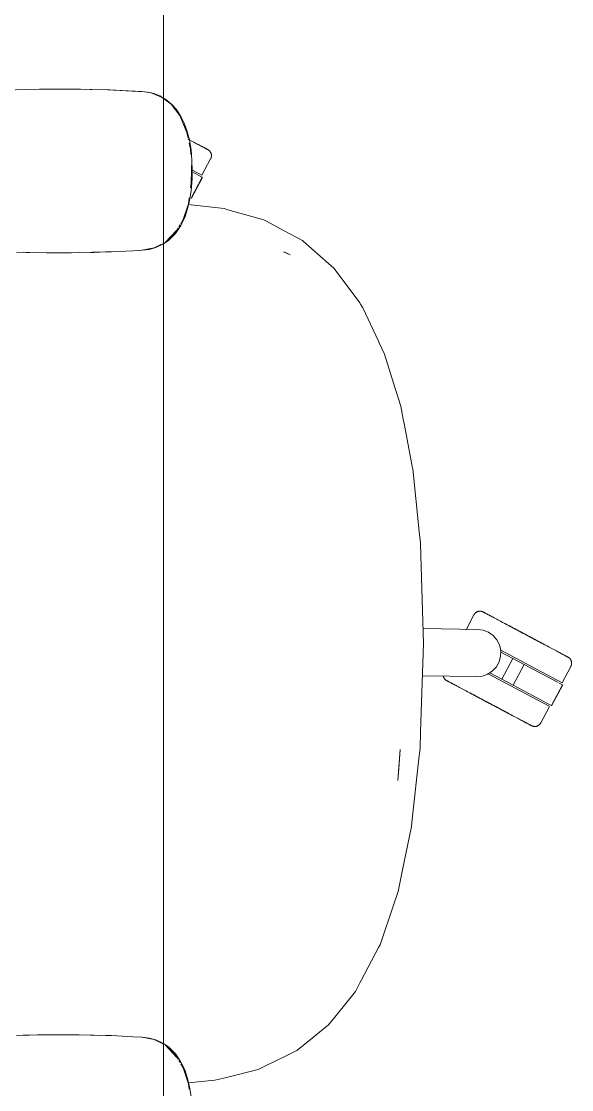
# Model space of a CAD drawing. Header units: millimetres. Extents: x 155927 to 295199, y -4084 to 97293.
# Drawn here: x 220872 to 221198, y 18172 to 18805 of the extents above; entities that cross this region are included whole.
import ezdxf

# ---------------------------------------------------------------- set-up
doc = ezdxf.new("R2010")
doc.units = ezdxf.units.MM
doc.header["$MEASUREMENT"] = 0
doc.layers.add('G-IMPT', color=8, linetype='CONTINUOUS', lineweight=9)
doc.layers.add('I-FURN', color=8, linetype='CONTINUOUS', lineweight=9)

msp = doc.modelspace()

# ---------------------------------------------------------------- linework, layer by layer
at = {"layer": 'G-IMPT'}
for p, q in [((220862.84, 18764.13), (220874.6, 18764.52)), ((220883.01, 18764.68), (220874.6, 18764.52)), ((220883.01, 18764.68), (220893.81, 18764.77)), ((220883.01, 18764.68), (220903.2, 18764.73)), ((220883.01, 18764.68), (220913.03, 18764.57)), ((220913.03, 18764.57), (220893.81, 18764.77)), ((220902.3, 18764.68), (220905.24, 18764.71)), ((220903.2, 18764.73), (220913.03, 18764.57)), ((220903.2, 18764.73), (220924.6, 18764.22)), ((220903.2, 18764.73), (220923.39, 18764.26)), ((220905.24, 18764.71), (220907.15, 18764.64)), ((220913.03, 18764.57), (220924.6, 18764.22)), ((220924.6, 18764.22), (220923.39, 18764.26)), ((220923.39, 18764.26), (220945.17, 18763.18)), ((220923.39, 18764.26), (220943.56, 18763.29)), ((220924.6, 18764.22), (220945.17, 18763.18)), ((220945.17, 18763.18), (220943.56, 18763.29)), ((220945.17, 18763.18), (220946.82, 18762.92)), ((220949.03, 18762.46), (220945.19, 18763.04)), ((220949.21, 18762.48), (220946.82, 18762.92)), ((220949.03, 18762.46), (220955.23, 18760.05)), ((220949.21, 18762.48), (220950.56, 18762.11)), ((220954.2, 18760.72), (220950.56, 18762.11)), ((220954.2, 18760.72), (220956.44, 18759.44)), ((220955.23, 18760.05), (220956.44, 18759.15)), ((220956.44, 18759.44), (220957.63, 18758.76)), ((220956.44, 18759.15), (220960.85, 18755.88)), ((220957.63, 18758.76), (220961.37, 18755.68)), ((220960.85, 18755.88), (220966.07, 18749.09)), ((220964.04, 18752.64), (220961.37, 18755.68)), ((220966.69, 18748.6), (220964.04, 18752.64)), ((220966.07, 18749.09), (220967.91, 18744.7)), ((220966.69, 18748.6), (220968.68, 18744.52)), ((220970.24, 18739.08), (220967.91, 18744.7)), ((220970.26, 18740.19), (220968.68, 18744.52)), ((220970.24, 18739.08), (220970.95, 18735.61)), ((220970.26, 18740.19), (220971.69, 18734.71)), ((220971.51, 18732.86), (220972.28, 18729.11)), ((220972.69, 18728.78), (220971.69, 18734.71)), ((220972.28, 18729.11), (220972.48, 18725.91)), ((220972.69, 18728.78), (220973.26, 18722.63)), ((220973.44, 18716.29), (220973.26, 18722.63)), ((220972.83, 18709.12), (220973.06, 18716.29)), ((220972.87, 18719.4), (220973.06, 18716.29)), ((220973.35, 18711.78), (220973.44, 18716.29)), ((220972.83, 18709.12), (220972.44, 18706.34)), ((220973.35, 18711.78), (220972.77, 18704.47)), ((220971.66, 18697.7), (220972.77, 18704.47)), ((220971.11, 18696.86), (220968.08, 18687.47)), ((220970.68, 18693.78), (220971.66, 18697.7)), ((220970.99, 18696.36), (220992.27, 18693.94)), ((220971.57, 18700.15), (220971.11, 18696.86)), ((220968.94, 18688.69), (220966.73, 18684.05)), ((220970.68, 18693.78), (220968.94, 18688.69)), ((220994.53, 18693.31), (220992.27, 18693.94)), ((220994.53, 18693.31), (221015.87, 18687.3)), ((220965, 18682.32), (220963.11, 18679.17)), ((220963.48, 18679.22), (220965.93, 18682.68)), ((220966.33, 18684.55), (220965.47, 18683.11)), ((220966.73, 18684.05), (220965.93, 18682.68)), ((220968.08, 18687.47), (220966.61, 18685.02)), ((221015.87, 18687.3), (221016.99, 18686.71)), ((221016.99, 18686.71), (221028.22, 18680.69)), ((220964.31, 18681.26), (220957.41, 18673.87)), ((220963.11, 18679.17), (220957.41, 18673.87)), ((220957.41, 18673.87), (220959.82, 18676.1)), ((220960.62, 18676.18), (220959.3, 18675.04)), ((220962.9, 18679.63), (220959.82, 18676.1)), ((220960.62, 18676.18), (220963.48, 18679.22)), ((220964.31, 18681.26), (220963.03, 18679.79)), ((221028.22, 18680.69), (221038.66, 18675.11)), ((220938.12, 18669.01), (220943.79, 18669.29)), ((220950.91, 18670.66), (220943.56, 18669.29)), ((220943.79, 18669.29), (220947.8, 18669.79)), ((220947.8, 18669.79), (220951.75, 18670.85)), ((220954.87, 18672.61), (220950.91, 18670.66)), ((220956.08, 18672.84), (220951.75, 18670.85)), ((220955.17, 18672.76), (220956.44, 18673.39)), ((220956.44, 18673.09), (220959.3, 18675.04)), ((221039.32, 18674.52), (221038.66, 18675.11)), ((221054.11, 18661.51), (221039.32, 18674.52)), ((220881.65, 18667.92), (220869.35, 18668.21)), ((220873.22, 18668.13), (220874.88, 18668.05)), ((220874.88, 18668.05), (220876.96, 18668.05)), ((220881.65, 18667.92), (220887.12, 18667.84)), ((220901.84, 18667.84), (220887.12, 18667.84)), ((220906.35, 18667.89), (220901.84, 18667.84)), ((220906.35, 18667.89), (220922.02, 18668.27)), ((220913.08, 18668.06), (220915.29, 18668.06)), ((220918.62, 18668.21), (220915.29, 18668.06)), ((220922.02, 18668.27), (220925.56, 18668.39)), ((220938.12, 18669.01), (220925.56, 18668.39)), ((221029.06, 18667.68), (221027.47, 18668.46)), ((221031.36, 18666.5), (221027.47, 18668.46)), ((221031.36, 18666.5), (221029.06, 18667.68)), ((221054.11, 18661.51), (221057.37, 18658.64)), ((221058.09, 18657.67), (221057.37, 18658.64)), ((221072.66, 18638.17), (221058.09, 18657.67)), ((221072.66, 18638.17), (221073.12, 18637.4)), ((221073.12, 18637.4), (221074.06, 18635.82)), ((221074.49, 18635.11), (221074.06, 18635.82)), ((221074.49, 18635.11), (221083.75, 18615.47)), ((221083.75, 18615.47), (221084.19, 18614.55)), ((221087.38, 18607.79), (221084.19, 18614.55)), ((221087.38, 18607.79), (221092.7, 18590.52)), ((221092.7, 18590.52), (221096.89, 18576.91)), ((221096.89, 18576.91), (221098.35, 18569.31)), ((221099.05, 18565.64), (221098.35, 18569.31)), ((221099.05, 18565.64), (221103.92, 18540.27)), ((221104.01, 18539.8), (221103.92, 18540.27)), ((221104.01, 18539.8), (221107.83, 18502.81)), ((221107.83, 18502.81), (221108.56, 18495.74)), ((221108.79, 18488.49), (221108.56, 18495.74)), ((221110.4, 18436.32), (221108.79, 18488.49)), ((221108.7, 18384.14), (221110.4, 18436.32)), ((221108.7, 18384.14), (221108.38, 18374.2)), ((221096.5, 18373.66), (221095.25, 18355.38)), ((221096.5, 18373.66), (221095.86, 18362.33)), ((221107.89, 18369.83), (221108.38, 18374.2)), ((221107.89, 18369.83), (221103.77, 18332.38)), ((221095.25, 18355.38), (221095.86, 18362.33)), ((221098.93, 18307.02), (221103.28, 18327.96)), ((221103.28, 18327.96), (221103.77, 18332.38)), ((221098.16, 18303.34), (221095.29, 18289.52)), ((221098.93, 18307.02), (221098.16, 18303.34)), ((221092.78, 18282.08), (221095.29, 18289.52)), ((221092.78, 18282.08), (221084.63, 18257.99)), ((221083.75, 18256.33), (221084.63, 18257.99)), ((221073.46, 18236.82), (221083.75, 18256.33)), ((221070.02, 18230.32), (221072.73, 18235.45)), ((221073.46, 18236.82), (221072.73, 18235.45)), ((221070.02, 18230.32), (221057.81, 18215.18)), ((221054.05, 18210.52), (221057.81, 18215.18)), ((221039.11, 18198.35), (221054.05, 18210.52)), ((220881.65, 18204.66), (220869.35, 18204.36)), ((220873.22, 18204.44), (220874.88, 18204.52)), ((220874.88, 18204.52), (220876.96, 18204.52)), ((220881.65, 18204.66), (220887.12, 18204.73)), ((220901.84, 18204.74), (220887.12, 18204.73)), ((220906.35, 18204.69), (220901.84, 18204.74)), ((220906.35, 18204.69), (220922.02, 18204.31)), ((220913.08, 18204.51), (220915.29, 18204.51)), ((220918.62, 18204.36), (220915.29, 18204.51)), ((220922.02, 18204.31), (220925.56, 18204.18)), ((220938.12, 18203.57), (220925.56, 18204.18)), ((220938.12, 18203.57), (220943.79, 18203.28)), ((220950.91, 18201.91), (220943.56, 18203.28)), ((220943.79, 18203.28), (220947.8, 18202.78)), ((220947.8, 18202.78), (220951.75, 18201.72)), ((220954.87, 18199.96), (220950.91, 18201.91)), ((220956.08, 18199.73), (220951.75, 18201.72)), ((220955.17, 18199.81), (220956.44, 18199.19)), ((220956.44, 18199.48), (220959.3, 18197.53)), ((220963.11, 18193.4), (220957.41, 18198.71)), ((220964.31, 18191.32), (220957.41, 18198.71)), ((220957.41, 18198.71), (220959.82, 18196.47)), ((220960.62, 18196.39), (220959.3, 18197.53)), ((220962.9, 18192.94), (220959.82, 18196.47)), ((220960.62, 18196.39), (220963.48, 18193.35)), ((221035.45, 18195.38), (221028.29, 18191.85)), ((221039.11, 18198.35), (221035.45, 18195.38)), ((220964.31, 18191.32), (220963.03, 18192.79)), ((220965, 18190.25), (220963.11, 18193.4)), ((220963.48, 18193.35), (220965.93, 18189.89)), ((220966.33, 18188.02), (220965.47, 18189.46)), ((220966.73, 18188.52), (220965.93, 18189.89)), ((220968.94, 18183.88), (220966.73, 18188.52)), ((221016.82, 18186.21), (221028.29, 18191.85)), ((220968.08, 18185.1), (220966.61, 18187.55)), ((220971.11, 18175.71), (220968.08, 18185.1)), ((220970.68, 18178.8), (220968.94, 18183.88)), ((221012.46, 18184.06), (220994.52, 18179.65)), ((221016.82, 18186.21), (221012.46, 18184.06)), ((220970.68, 18178.8), (220971.66, 18174.87)), ((220970.98, 18176.33), (220986.85, 18177.77)), ((220971.57, 18172.42), (220971.11, 18175.71)), ((220986.85, 18177.77), (220992.14, 18179.07)), ((220994.52, 18179.65), (220992.14, 18179.07)), ((220971.66, 18174.87), (220972.77, 18168.11))]:
    msp.add_line(p, q, dxfattribs=at)
at = {"layer": 'I-FURN'}
for p, q in [((220956.44, 19874.09), (220956.44, 17874.09)), ((220956.44, 17874.09), (220956.44, 19874.09)), ((220971.92, 18734.59), (220971.09, 18735.03)), ((220972.73, 18734.16), (220971.92, 18734.59)), ((220973.52, 18733.74), (220972.73, 18734.16)), ((220974.28, 18733.33), (220973.52, 18733.74)), ((220975.02, 18732.94), (220974.28, 18733.33)), ((220975.72, 18732.56), (220975.02, 18732.94)), ((220976.4, 18732.2), (220975.72, 18732.56)), ((220977.05, 18731.86), (220976.4, 18732.2)), ((220977.67, 18731.53), (220977.05, 18731.86)), ((220978.25, 18731.22), (220977.67, 18731.53)), ((220977.94, 18731.39), (220978.51, 18731.08)), ((220978.8, 18730.93), (220978.25, 18731.22)), ((220978.51, 18731.08), (220979.04, 18730.8)), ((220979.32, 18730.65), (220978.8, 18730.93)), ((220979.04, 18730.8), (220979.55, 18730.53)), ((220979.8, 18730.4), (220979.32, 18730.65)), ((220979.55, 18730.53), (220980.01, 18730.29)), ((220980.25, 18730.16), (220979.8, 18730.4)), ((220980.01, 18730.29), (220980.44, 18730.06)), ((220980.66, 18729.94), (220980.25, 18730.16)), ((220980.44, 18730.06), (220980.83, 18729.85)), ((220981.03, 18729.74), (220980.66, 18729.94)), ((220980.83, 18729.85), (220981.19, 18729.66)), ((220981.37, 18729.57), (220981.03, 18729.74)), ((220981.19, 18729.66), (220981.51, 18729.49)), ((220981.66, 18729.41), (220981.37, 18729.57)), ((220981.51, 18729.49), (220981.79, 18729.34)), ((220981.92, 18729.27), (220981.66, 18729.41)), ((220981.79, 18729.34), (220982.03, 18729.21)), ((220982.14, 18729.15), (220981.92, 18729.27)), ((220982.03, 18729.21), (220982.23, 18729.11)), ((220982.32, 18729.06), (220982.14, 18729.15)), ((220982.23, 18729.11), (220982.39, 18729.02)), ((220982.46, 18728.98), (220982.32, 18729.06)), ((220982.39, 18729.02), (220982.51, 18728.96)), ((220982.56, 18728.93), (220982.46, 18728.98)), ((220982.51, 18728.96), (220982.59, 18728.91)), ((220982.62, 18728.9), (220982.56, 18728.93)), ((220982.59, 18728.91), (220982.64, 18728.89)), ((220982.64, 18728.89), (220982.62, 18728.9)), ((220982.64, 18728.89), (220982.78, 18728.81)), ((220982.64, 18728.89), (220982.64, 18728.89)), ((220982.78, 18728.81), (220982.92, 18728.72)), ((220982.92, 18728.72), (220983.05, 18728.64)), ((220983.05, 18728.64), (220983.18, 18728.54)), ((220983.18, 18728.54), (220983.31, 18728.44)), ((220983.31, 18728.44), (220983.43, 18728.34)), ((220983.43, 18728.34), (220983.55, 18728.23)), ((220983.55, 18728.23), (220983.67, 18728.11)), ((220983.67, 18728.11), (220983.77, 18727.99)), ((220983.77, 18727.99), (220983.88, 18727.87)), ((220983.88, 18727.87), (220983.98, 18727.74)), ((220983.98, 18727.74), (220984.07, 18727.61)), ((220984.07, 18727.61), (220984.16, 18727.48)), ((220984.16, 18727.48), (220984.24, 18727.34)), ((220984.24, 18727.34), (220984.32, 18727.2)), ((220984.32, 18727.2), (220984.39, 18727.05)), ((220984.39, 18727.05), (220984.46, 18726.91)), ((220984.46, 18726.91), (220984.52, 18726.76)), ((220984.52, 18726.76), (220984.57, 18726.6)), ((220984.57, 18726.6), (220984.62, 18726.45)), ((220984.62, 18726.45), (220984.66, 18726.29)), ((220984.66, 18726.29), (220984.7, 18726.14)), ((220984.7, 18726.14), (220984.73, 18725.98)), ((220979.16, 18713.75), (220984.31, 18723.44)), ((220984.33, 18723.48), (220984.31, 18723.44)), ((220984.4, 18723.62), (220984.33, 18723.48)), ((220984.47, 18723.77), (220984.4, 18723.62)), ((220984.52, 18723.92), (220984.47, 18723.77)), ((220984.58, 18724.07), (220984.52, 18723.92)), ((220984.63, 18724.22), (220984.58, 18724.07)), ((220984.67, 18724.38), (220984.63, 18724.22)), ((220984.7, 18724.54), (220984.67, 18724.38)), ((220984.73, 18724.69), (220984.7, 18724.54)), ((220984.73, 18725.98), (220984.75, 18725.82)), ((220984.75, 18724.85), (220984.73, 18724.69)), ((220984.75, 18725.82), (220984.77, 18725.66)), ((220984.77, 18725.02), (220984.75, 18724.85)), ((220984.77, 18725.66), (220984.78, 18725.5)), ((220984.78, 18725.18), (220984.77, 18725.02)), ((220984.78, 18725.5), (220984.78, 18725.34)), ((220984.78, 18725.34), (220984.78, 18725.18)), ((220973.53, 18716.74), (220979.16, 18713.75)), ((220974.05, 18715.33), (220979.34, 18712.52)), ((220979.34, 18712.52), (220972.77, 18700.16)), ((220972.94, 18700.07), (220979.51, 18712.43)), ((220972.77, 18700.16), (220972.67, 18700.21)), ((221140.62, 18453.95), (221140.72, 18454.08)), ((221140.72, 18454.08), (221140.83, 18454.2)), ((221140.83, 18454.2), (221140.94, 18454.32)), ((221140.94, 18454.32), (221141.05, 18454.43)), ((221141.05, 18454.43), (221141.17, 18454.54)), ((221141.17, 18454.54), (221141.29, 18454.64)), ((221141.29, 18454.64), (221141.42, 18454.74)), ((221141.42, 18454.74), (221141.55, 18454.84)), ((221141.55, 18454.84), (221141.69, 18454.92)), ((221141.69, 18454.92), (221141.82, 18455.01)), ((221141.82, 18455.01), (221141.97, 18455.09)), ((221141.97, 18455.09), (221142.11, 18455.16)), ((221142.11, 18455.16), (221142.26, 18455.22)), ((221142.26, 18455.22), (221142.41, 18455.28)), ((221142.41, 18455.28), (221142.56, 18455.34)), ((221142.56, 18455.34), (221142.71, 18455.39)), ((221142.71, 18455.39), (221142.87, 18455.43)), ((221142.87, 18455.43), (221143.03, 18455.46)), ((221143.03, 18455.46), (221143.18, 18455.49)), ((221143.18, 18455.49), (221143.34, 18455.51)), ((221143.34, 18455.51), (221143.5, 18455.53)), ((221143.5, 18455.53), (221143.66, 18455.54)), ((221143.66, 18455.54), (221143.83, 18455.54)), ((221143.83, 18455.54), (221143.99, 18455.54)), ((221143.99, 18455.54), (221144.15, 18455.53)), ((221144.15, 18455.53), (221144.31, 18455.52)), ((221144.31, 18455.52), (221144.47, 18455.49)), ((221144.47, 18455.49), (221144.63, 18455.47)), ((221144.63, 18455.47), (221144.78, 18455.43)), ((221144.78, 18455.43), (221144.94, 18455.39)), ((221144.94, 18455.39), (221145.09, 18455.34)), ((221145.09, 18455.34), (221145.25, 18455.29)), ((221145.25, 18455.29), (221145.4, 18455.23)), ((221145.4, 18455.23), (221145.54, 18455.16)), ((221145.54, 18455.16), (221145.69, 18455.09)), ((221145.69, 18455.09), (221145.73, 18455.07)), ((221145.73, 18455.07), (221145.75, 18455.06)), ((221145.77, 18455.05), (221145.73, 18455.07)), ((221145.73, 18455.07), (221145.73, 18455.07)), ((221145.75, 18455.06), (221145.81, 18455.03)), ((221145.86, 18455), (221145.77, 18455.05)), ((221145.81, 18455.03), (221145.91, 18454.98)), ((221145.98, 18454.94), (221145.86, 18455)), ((221145.91, 18454.98), (221146.05, 18454.9)), ((221146.14, 18454.85), (221145.98, 18454.94)), ((221146.05, 18454.9), (221146.23, 18454.81)), ((221146.34, 18454.75), (221146.14, 18454.85)), ((221146.23, 18454.81), (221146.45, 18454.69)), ((221146.58, 18454.62), (221146.34, 18454.75)), ((221146.45, 18454.69), (221146.71, 18454.55)), ((221146.86, 18454.47), (221146.58, 18454.62)), ((221146.71, 18454.55), (221147, 18454.39)), ((221147.18, 18454.3), (221146.86, 18454.47)), ((221147, 18454.39), (221147.34, 18454.22)), ((221147.53, 18454.11), (221147.18, 18454.3)), ((221147.34, 18454.22), (221147.71, 18454.02)), ((221147.93, 18453.9), (221147.53, 18454.11)), ((221140.28, 18453.41), (221135.57, 18444.57)), ((221140.28, 18453.41), (221140.35, 18453.55)), ((221140.35, 18453.55), (221140.44, 18453.69)), ((221140.44, 18453.69), (221140.53, 18453.82)), ((221140.53, 18453.82), (221140.62, 18453.95)), ((221147.71, 18454.02), (221148.12, 18453.8)), ((221148.36, 18453.67), (221147.93, 18453.9)), ((221148.12, 18453.8), (221148.57, 18453.56)), ((221148.82, 18453.43), (221148.36, 18453.67)), ((221148.57, 18453.56), (221149.05, 18453.31)), ((221149.32, 18453.16), (221148.82, 18453.43)), ((221149.05, 18453.31), (221149.57, 18453.03)), ((221149.86, 18452.88), (221149.32, 18453.16)), ((221149.57, 18453.03), (221150.12, 18452.74)), ((221150.43, 18452.57), (221149.86, 18452.88)), ((221150.12, 18452.74), (221150.7, 18452.43)), ((221151.03, 18452.25), (221150.43, 18452.57)), ((221151.66, 18451.92), (221151.03, 18452.25)), ((221152.33, 18451.56), (221151.66, 18451.92)), ((221153.02, 18451.19), (221152.33, 18451.56)), ((221153.74, 18450.81), (221153.02, 18451.19)), ((221154.49, 18450.41), (221153.74, 18450.81)), ((221155.27, 18450), (221154.49, 18450.41)), ((221156.07, 18449.57), (221155.27, 18450)), ((221156.89, 18449.13), (221156.07, 18449.57)), ((221156.45, 18449.37), (221157.28, 18448.93)), ((221157.74, 18448.68), (221156.89, 18449.13)), ((221157.28, 18448.93), (221158.14, 18448.47)), ((221158.61, 18448.22), (221157.74, 18448.68)), ((221158.14, 18448.47), (221159.02, 18448.01)), ((221159.5, 18447.75), (221158.61, 18448.22)), ((221159.02, 18448.01), (221159.91, 18447.53)), ((221160.4, 18447.27), (221159.5, 18447.75)), ((221110.12, 18445.35), (221142.46, 18444.78)), ((221142.46, 18444.78), (221145.8, 18444.32)), ((221145.8, 18444.32), (221148.94, 18443.07)), ((221148.94, 18443.07), (221151.68, 18441.1)), ((221159.91, 18447.53), (221160.83, 18447.04)), ((221161.33, 18446.78), (221160.4, 18447.27)), ((221160.83, 18447.04), (221161.75, 18446.55)), ((221162.26, 18446.28), (221161.33, 18446.78)), ((221161.75, 18446.55), (221162.7, 18446.05)), ((221163.21, 18445.77), (221162.26, 18446.28)), ((221162.7, 18446.05), (221163.66, 18445.54)), ((221164.18, 18445.26), (221163.21, 18445.77)), ((221163.66, 18445.54), (221164.62, 18445.02)), ((221165.15, 18444.74), (221164.18, 18445.26)), ((221164.62, 18445.02), (221165.6, 18444.5)), ((221166.14, 18444.22), (221165.15, 18444.74)), ((221165.6, 18444.5), (221166.59, 18443.98)), ((221167.13, 18443.69), (221166.14, 18444.22)), ((221166.59, 18443.98), (221167.58, 18443.45)), ((221168.12, 18443.16), (221167.13, 18443.69)), ((221167.58, 18443.45), (221168.58, 18442.92)), ((221169.13, 18442.63), (221168.12, 18443.16)), ((221168.58, 18442.92), (221169.59, 18442.39)), ((221170.13, 18442.1), (221169.13, 18442.63)), ((221169.59, 18442.39), (221170.59, 18441.85)), ((221171.13, 18441.56), (221170.13, 18442.1)), ((221170.59, 18441.85), (221171.6, 18441.32)), ((221172.14, 18441.03), (221171.13, 18441.56)), ((221151.68, 18441.1), (221153.87, 18438.54)), ((221153.87, 18438.54), (221155.39, 18435.53)), ((221155.39, 18435.53), (221156.14, 18432.24)), ((221171.6, 18441.32), (221172.6, 18440.78)), ((221173.14, 18440.5), (221172.14, 18441.03)), ((221172.6, 18440.78), (221173.6, 18440.25)), ((221174.14, 18439.96), (221173.14, 18440.5)), ((221173.6, 18440.25), (221174.6, 18439.72)), ((221175.14, 18439.44), (221174.14, 18439.96)), ((221174.6, 18439.72), (221175.59, 18439.19)), ((221176.12, 18438.91), (221175.14, 18439.44)), ((221175.59, 18439.19), (221176.57, 18438.67)), ((221177.1, 18438.39), (221176.12, 18438.91)), ((221176.57, 18438.67), (221177.55, 18438.15)), ((221178.07, 18437.88), (221177.1, 18438.39)), ((221177.55, 18438.15), (221178.51, 18437.64)), ((221179.03, 18437.37), (221178.07, 18437.88)), ((221178.51, 18437.64), (221179.46, 18437.13)), ((221179.97, 18436.86), (221179.03, 18437.37)), ((221179.46, 18437.13), (221180.4, 18436.64)), ((221180.9, 18436.37), (221179.97, 18436.86)), ((221180.4, 18436.64), (221181.32, 18436.15)), ((221181.82, 18435.88), (221180.9, 18436.37)), ((221181.32, 18436.15), (221182.23, 18435.66)), ((221182.71, 18435.41), (221181.82, 18435.88)), ((221183.59, 18434.94), (221182.71, 18435.41)), ((221156.08, 18428.86), (221155.21, 18425.6)), ((221155.8, 18432.73), (221192.52, 18413.21)), ((221156.14, 18432.24), (221156.08, 18428.86)), ((221156.21, 18431.38), (221163.35, 18427.58)), ((221184.45, 18434.49), (221183.59, 18434.94)), ((221185.28, 18434.04), (221184.45, 18434.49)), ((221186.09, 18433.61), (221185.28, 18434.04)), ((221186.88, 18433.19), (221186.09, 18433.61)), ((221187.64, 18432.79), (221186.88, 18433.19)), ((221188.38, 18432.4), (221187.64, 18432.79)), ((221189.08, 18432.02), (221188.38, 18432.4)), ((221189.76, 18431.66), (221189.08, 18432.02)), ((221190.41, 18431.31), (221189.76, 18431.66)), ((221191.03, 18430.99), (221190.41, 18431.31)), ((221191.61, 18430.68), (221191.03, 18430.99)), ((221191.3, 18430.84), (221191.87, 18430.54)), ((221192.16, 18430.38), (221191.61, 18430.68)), ((221191.87, 18430.54), (221192.4, 18430.25)), ((221192.68, 18430.11), (221192.16, 18430.38)), ((221192.4, 18430.25), (221192.9, 18429.99)), ((221193.16, 18429.85), (221192.68, 18430.11)), ((221192.9, 18429.99), (221193.37, 18429.74)), ((221193.61, 18429.61), (221193.16, 18429.85)), ((221193.37, 18429.74), (221193.8, 18429.51)), ((221194.02, 18429.4), (221193.61, 18429.61)), ((221193.8, 18429.51), (221194.19, 18429.3)), ((221194.39, 18429.2), (221194.02, 18429.4)), ((221194.19, 18429.3), (221194.55, 18429.11)), ((221194.72, 18429.02), (221194.39, 18429.2)), ((221194.55, 18429.11), (221194.87, 18428.94)), ((221195.02, 18428.86), (221194.72, 18429.02)), ((221194.87, 18428.94), (221195.15, 18428.8)), ((221195.28, 18428.72), (221195.02, 18428.86)), ((221195.15, 18428.8), (221195.39, 18428.67)), ((221153.59, 18422.64), (221151.31, 18420.16)), ((221155.21, 18425.6), (221153.59, 18422.64)), ((221163.35, 18427.58), (221156.78, 18415.22)), ((221163.35, 18427.58), (221169.99, 18424.05)), ((221169.99, 18424.05), (221163.42, 18411.69)), ((221169.99, 18424.05), (221190.13, 18413.34)), ((221192.52, 18413.21), (221197.67, 18422.89)), ((221195.5, 18428.61), (221195.28, 18428.72)), ((221195.39, 18428.67), (221195.59, 18428.56)), ((221195.68, 18428.51), (221195.5, 18428.61)), ((221195.59, 18428.56), (221195.75, 18428.48)), ((221195.82, 18428.44), (221195.68, 18428.51)), ((221195.75, 18428.48), (221195.87, 18428.41)), ((221195.92, 18428.38), (221195.82, 18428.44)), ((221195.87, 18428.41), (221195.95, 18428.37)), ((221195.98, 18428.35), (221195.92, 18428.38)), ((221195.95, 18428.37), (221195.99, 18428.34)), ((221196, 18428.34), (221195.98, 18428.35)), ((221195.99, 18428.34), (221196, 18428.34)), ((221196, 18428.34), (221196.14, 18428.26)), ((221196.14, 18428.26), (221196.28, 18428.18)), ((221196.28, 18428.18), (221196.41, 18428.09)), ((221196.41, 18428.09), (221196.54, 18427.99)), ((221196.54, 18427.99), (221196.67, 18427.89)), ((221196.67, 18427.89), (221196.79, 18427.79)), ((221196.79, 18427.79), (221196.91, 18427.68)), ((221196.91, 18427.68), (221197.02, 18427.57)), ((221197.02, 18427.57), (221197.13, 18427.45)), ((221197.13, 18427.45), (221197.24, 18427.32)), ((221197.24, 18427.32), (221197.34, 18427.2)), ((221197.34, 18427.2), (221197.43, 18427.07)), ((221197.43, 18427.07), (221197.52, 18426.93)), ((221197.52, 18426.93), (221197.6, 18426.79)), ((221197.6, 18426.79), (221197.68, 18426.65)), ((221197.69, 18422.93), (221197.67, 18422.89)), ((221197.68, 18426.65), (221197.75, 18426.51)), ((221197.76, 18423.07), (221197.69, 18422.93)), ((221197.75, 18426.51), (221197.82, 18426.36)), ((221197.82, 18423.22), (221197.76, 18423.07)), ((221197.82, 18426.36), (221197.88, 18426.21)), ((221197.88, 18423.37), (221197.82, 18423.22)), ((221197.88, 18426.21), (221197.93, 18426.06)), ((221197.94, 18423.52), (221197.88, 18423.37)), ((221197.93, 18426.06), (221197.98, 18425.91)), ((221197.98, 18423.68), (221197.94, 18423.52)), ((221197.98, 18425.91), (221198.02, 18425.75)), ((221198.03, 18423.83), (221197.98, 18423.68)), ((221198.02, 18425.75), (221198.06, 18425.59)), ((221198.06, 18423.99), (221198.03, 18423.83)), ((221198.06, 18425.59), (221198.09, 18425.43)), ((221198.09, 18424.15), (221198.06, 18423.99)), ((221198.09, 18425.43), (221198.11, 18425.27)), ((221198.11, 18424.31), (221198.09, 18424.15)), ((221198.11, 18425.27), (221198.13, 18425.11)), ((221198.13, 18424.47), (221198.11, 18424.31)), ((221198.13, 18425.11), (221198.14, 18424.95)), ((221198.14, 18424.63), (221198.13, 18424.47)), ((221198.14, 18424.95), (221198.14, 18424.79)), ((221198.14, 18424.79), (221198.14, 18424.63)), ((221141.98, 18416.8), (221109.78, 18417.36)), ((221122.11, 18417.05), (221122.07, 18417.21)), ((221122.15, 18416.89), (221122.11, 18417.05)), ((221122.2, 18416.74), (221122.15, 18416.89)), ((221122.25, 18416.59), (221122.2, 18416.74)), ((221122.31, 18416.44), (221122.25, 18416.59)), ((221122.38, 18416.29), (221122.31, 18416.44)), ((221122.45, 18416.15), (221122.38, 18416.29)), ((221122.53, 18416.01), (221122.45, 18416.15)), ((221145.33, 18417.15), (221141.98, 18416.8)), ((221148.5, 18418.29), (221145.33, 18417.15)), ((221148.26, 18418.62), (221184.74, 18399.22)), ((221151.31, 18420.16), (221148.5, 18418.29)), ((221156.78, 18415.22), (221149.63, 18419.02)), ((221122.61, 18415.87), (221122.53, 18416.01)), ((221122.7, 18415.73), (221122.61, 18415.87)), ((221122.79, 18415.6), (221122.7, 18415.73)), ((221122.89, 18415.48), (221122.79, 18415.6)), ((221123, 18415.35), (221122.89, 18415.48)), ((221123.11, 18415.23), (221123, 18415.35)), ((221123.22, 18415.12), (221123.11, 18415.23)), ((221123.34, 18415.01), (221123.22, 18415.12)), ((221123.46, 18414.9), (221123.34, 18415.01)), ((221123.59, 18414.8), (221123.46, 18414.9)), ((221123.72, 18414.71), (221123.59, 18414.8)), ((221123.85, 18414.62), (221123.72, 18414.71)), ((221123.99, 18414.54), (221123.85, 18414.62)), ((221124.13, 18414.46), (221123.99, 18414.54)), ((221124.14, 18414.45), (221124.13, 18414.46)), ((221124.13, 18414.46), (221124.15, 18414.45)), ((221124.18, 18414.43), (221124.14, 18414.45)), ((221124.15, 18414.45), (221124.21, 18414.41)), ((221124.26, 18414.39), (221124.18, 18414.43)), ((221124.21, 18414.41), (221124.31, 18414.36)), ((221124.38, 18414.32), (221124.26, 18414.39)), ((221124.31, 18414.36), (221124.45, 18414.29)), ((221124.54, 18414.24), (221124.38, 18414.32)), ((221124.45, 18414.29), (221124.63, 18414.19)), ((221124.75, 18414.13), (221124.54, 18414.24)), ((221124.63, 18414.19), (221124.85, 18414.07)), ((221124.99, 18414), (221124.75, 18414.13)), ((221124.85, 18414.07), (221125.11, 18413.94)), ((221125.27, 18413.85), (221124.99, 18414)), ((221125.11, 18413.94), (221125.41, 18413.78)), ((221125.58, 18413.69), (221125.27, 18413.85)), ((221125.41, 18413.78), (221125.74, 18413.6)), ((221125.94, 18413.5), (221125.58, 18413.69)), ((221125.74, 18413.6), (221126.11, 18413.4)), ((221126.33, 18413.29), (221125.94, 18413.5)), ((221126.11, 18413.4), (221126.52, 18413.18)), ((221126.76, 18413.06), (221126.33, 18413.29)), ((221126.52, 18413.18), (221126.97, 18412.95)), ((221127.23, 18412.81), (221126.76, 18413.06)), ((221126.97, 18412.95), (221127.45, 18412.69)), ((221127.73, 18412.54), (221127.23, 18412.81)), ((221127.45, 18412.69), (221127.97, 18412.42)), ((221128.26, 18412.26), (221127.73, 18412.54)), ((221127.97, 18412.42), (221128.52, 18412.12)), ((221128.83, 18411.96), (221128.26, 18412.26)), ((221128.52, 18412.12), (221129.11, 18411.81)), ((221129.11, 18411.81), (221129.72, 18411.48)), ((221129.72, 18411.48), (221130.37, 18411.14)), ((221130.37, 18411.14), (221131.05, 18410.78)), ((221131.05, 18410.78), (221131.75, 18410.4)), ((221131.75, 18410.4), (221132.49, 18410.01)), ((221132.49, 18410.01), (221133.25, 18409.61)), ((221163.42, 18411.69), (221156.78, 18415.22)), ((221184.23, 18400.62), (221163.42, 18411.69)), ((221192.7, 18411.97), (221186.13, 18399.61)), ((221186.3, 18399.52), (221192.87, 18411.88)), ((221190.81, 18412.98), (221192.7, 18411.97)), ((221133.25, 18409.61), (221134.04, 18409.19)), ((221134.04, 18409.19), (221134.85, 18408.76)), ((221134.85, 18408.76), (221135.69, 18408.31)), ((221135.69, 18408.31), (221136.54, 18407.86)), ((221136.54, 18407.86), (221137.42, 18407.39)), ((221137.42, 18407.39), (221138.32, 18406.92)), ((221138.81, 18406.65), (221137.9, 18407.14)), ((221138.32, 18406.92), (221139.23, 18406.43)), ((221139.73, 18406.16), (221138.81, 18406.65)), ((221139.23, 18406.43), (221140.16, 18405.93)), ((221140.67, 18405.66), (221139.73, 18406.16)), ((221140.16, 18405.93), (221141.1, 18405.43)), ((221141.62, 18405.16), (221140.67, 18405.66)), ((221141.1, 18405.43), (221142.06, 18404.92)), ((221142.58, 18404.65), (221141.62, 18405.16)), ((221142.06, 18404.92), (221143.03, 18404.41)), ((221143.56, 18404.13), (221142.58, 18404.65)), ((221143.03, 18404.41), (221144.01, 18403.89)), ((221144.54, 18403.61), (221143.56, 18404.13)), ((221144.01, 18403.89), (221145, 18403.36)), ((221145.53, 18403.08), (221144.54, 18403.61)), ((221145, 18403.36), (221145.99, 18402.83)), ((221146.53, 18402.55), (221145.53, 18403.08)), ((221145.99, 18402.83), (221146.99, 18402.3)), ((221147.53, 18402.02), (221146.53, 18402.55)), ((221146.99, 18402.3), (221147.99, 18401.77)), ((221148.53, 18401.48), (221147.53, 18402.02)), ((221147.99, 18401.77), (221149, 18401.24)), ((221149.54, 18400.95), (221148.53, 18401.48)), ((221149, 18401.24), (221150, 18400.7)), ((221150.54, 18400.41), (221149.54, 18400.95)), ((221150, 18400.7), (221151.01, 18400.17)), ((221151.55, 18399.88), (221150.54, 18400.41)), ((221151.01, 18400.17), (221152.01, 18399.64)), ((221152.55, 18399.35), (221151.55, 18399.88)), ((221152.01, 18399.64), (221153, 18399.1)), ((221153.54, 18398.82), (221152.55, 18399.35)), ((221153, 18399.1), (221154, 18398.58)), ((221154.53, 18398.3), (221153.54, 18398.82)), ((221154, 18398.58), (221154.98, 18398.06)), ((221155.51, 18397.77), (221154.53, 18398.3)), ((221154.98, 18398.06), (221155.95, 18397.54)), ((221156.47, 18397.26), (221155.51, 18397.77)), ((221155.95, 18397.54), (221156.92, 18397.02)), ((221157.43, 18396.75), (221156.47, 18397.26)), ((221179.86, 18389.39), (221185.01, 18399.08)), ((221186.13, 18399.61), (221184.49, 18400.49)), ((221156.92, 18397.02), (221157.87, 18396.52)), ((221158.38, 18396.25), (221157.43, 18396.75)), ((221157.87, 18396.52), (221158.81, 18396.02)), ((221159.31, 18395.75), (221158.38, 18396.25)), ((221158.81, 18396.02), (221159.73, 18395.53)), ((221160.22, 18395.27), (221159.31, 18395.75)), ((221159.73, 18395.53), (221160.63, 18395.05)), ((221161.12, 18394.79), (221160.22, 18395.27)), ((221160.63, 18395.05), (221161.52, 18394.58)), ((221161.99, 18394.33), (221161.12, 18394.79)), ((221161.52, 18394.58), (221162.39, 18394.11)), ((221162.85, 18393.87), (221161.99, 18394.33)), ((221162.39, 18394.11), (221163.24, 18393.66)), ((221163.68, 18393.43), (221162.85, 18393.87)), ((221163.24, 18393.66), (221164.06, 18393.23)), ((221164.06, 18393.23), (221164.86, 18392.8)), ((221164.86, 18392.8), (221165.64, 18392.39)), ((221165.64, 18392.39), (221166.39, 18391.99)), ((221166.39, 18391.99), (221167.11, 18391.6)), ((221167.11, 18391.6), (221167.8, 18391.24)), ((221167.8, 18391.24), (221168.47, 18390.88)), ((221168.47, 18390.88), (221169.1, 18390.55)), ((221169.1, 18390.55), (221169.7, 18390.23)), ((221170.01, 18390.06), (221169.43, 18390.37)), ((221169.7, 18390.23), (221170.27, 18389.92)), ((221170.57, 18389.77), (221170.01, 18390.06)), ((221170.27, 18389.92), (221170.81, 18389.64)), ((221171.08, 18389.49), (221170.57, 18389.77)), ((221170.81, 18389.64), (221171.31, 18389.37)), ((221171.56, 18389.24), (221171.08, 18389.49)), ((221171.31, 18389.37), (221171.77, 18389.12)), ((221172.01, 18389), (221171.56, 18389.24)), ((221171.77, 18389.12), (221172.2, 18388.9)), ((221172.42, 18388.78), (221172.01, 18389)), ((221172.2, 18388.9), (221172.6, 18388.69)), ((221172.79, 18388.58), (221172.42, 18388.78)), ((221172.6, 18388.69), (221172.95, 18388.5)), ((221173.13, 18388.4), (221172.79, 18388.58)), ((221172.95, 18388.5), (221173.27, 18388.33)), ((221173.43, 18388.25), (221173.13, 18388.4)), ((221173.27, 18388.33), (221173.55, 18388.18)), ((221173.68, 18388.11), (221173.43, 18388.25)), ((221173.55, 18388.18), (221173.79, 18388.05)), ((221173.9, 18387.99), (221173.68, 18388.11)), ((221173.79, 18388.05), (221173.99, 18387.95)), ((221174.08, 18387.9), (221173.9, 18387.99)), ((221173.99, 18387.95), (221174.15, 18387.86)), ((221174.22, 18387.82), (221174.08, 18387.9)), ((221174.15, 18387.86), (221174.28, 18387.79)), ((221174.32, 18387.77), (221174.22, 18387.82)), ((221174.28, 18387.79), (221174.36, 18387.75)), ((221174.38, 18387.74), (221174.32, 18387.77)), ((221174.36, 18387.75), (221174.4, 18387.73)), ((221174.4, 18387.73), (221174.38, 18387.74)), ((221174.44, 18387.71), (221174.4, 18387.73)), ((221174.4, 18387.73), (221174.4, 18387.73)), ((221174.59, 18387.63), (221174.44, 18387.71)), ((221174.74, 18387.57), (221174.59, 18387.63)), ((221174.89, 18387.51), (221174.74, 18387.57)), ((221175.04, 18387.46), (221174.89, 18387.51)), ((221175.19, 18387.41), (221175.04, 18387.46)), ((221175.35, 18387.37), (221175.19, 18387.41)), ((221175.5, 18387.33), (221175.35, 18387.37)), ((221175.66, 18387.3), (221175.5, 18387.33)), ((221175.82, 18387.28), (221175.66, 18387.3)), ((221175.98, 18387.27), (221175.82, 18387.28)), ((221176.14, 18387.26), (221175.98, 18387.27)), ((221176.31, 18387.25), (221176.14, 18387.26)), ((221176.47, 18387.26), (221176.31, 18387.25)), ((221176.63, 18387.27), (221176.47, 18387.26)), ((221176.79, 18387.28), (221176.63, 18387.27)), ((221176.95, 18387.31), (221176.79, 18387.28)), ((221177.11, 18387.34), (221176.95, 18387.31)), ((221177.26, 18387.37), (221177.11, 18387.34)), ((221177.42, 18387.41), (221177.26, 18387.37)), ((221177.57, 18387.46), (221177.42, 18387.41)), ((221177.72, 18387.52), (221177.57, 18387.46)), ((221177.87, 18387.58), (221177.72, 18387.52)), ((221178.02, 18387.64), (221177.87, 18387.58)), ((221178.17, 18387.71), (221178.02, 18387.64)), ((221178.31, 18387.79), (221178.17, 18387.71)), ((221178.45, 18387.87), (221178.31, 18387.79)), ((221178.58, 18387.96), (221178.45, 18387.87)), ((221178.71, 18388.06), (221178.58, 18387.96)), ((221178.84, 18388.16), (221178.71, 18388.06)), ((221178.96, 18388.26), (221178.84, 18388.16)), ((221179.08, 18388.37), (221178.96, 18388.26)), ((221179.19, 18388.48), (221179.08, 18388.37)), ((221179.3, 18388.6), (221179.19, 18388.48)), ((221179.41, 18388.72), (221179.3, 18388.6)), ((221179.51, 18388.85), (221179.41, 18388.72)), ((221179.6, 18388.98), (221179.51, 18388.85)), ((221179.69, 18389.11), (221179.6, 18388.98)), ((221179.78, 18389.25), (221179.69, 18389.11)), ((221179.86, 18389.39), (221179.78, 18389.25))]:
    msp.add_line(p, q, dxfattribs=at)
msp.add_arc((221142.41, 18430.79), 13.81, 12.34734, 17.33603, dxfattribs=at)
msp.add_open_spline([(221155.73, 18434.43), (221155.85, 18434.01), (221155.92, 18433.58), (221155.98, 18433.14)], degree=3, dxfattribs=at)

doc.saveas('drawing.dxf')
